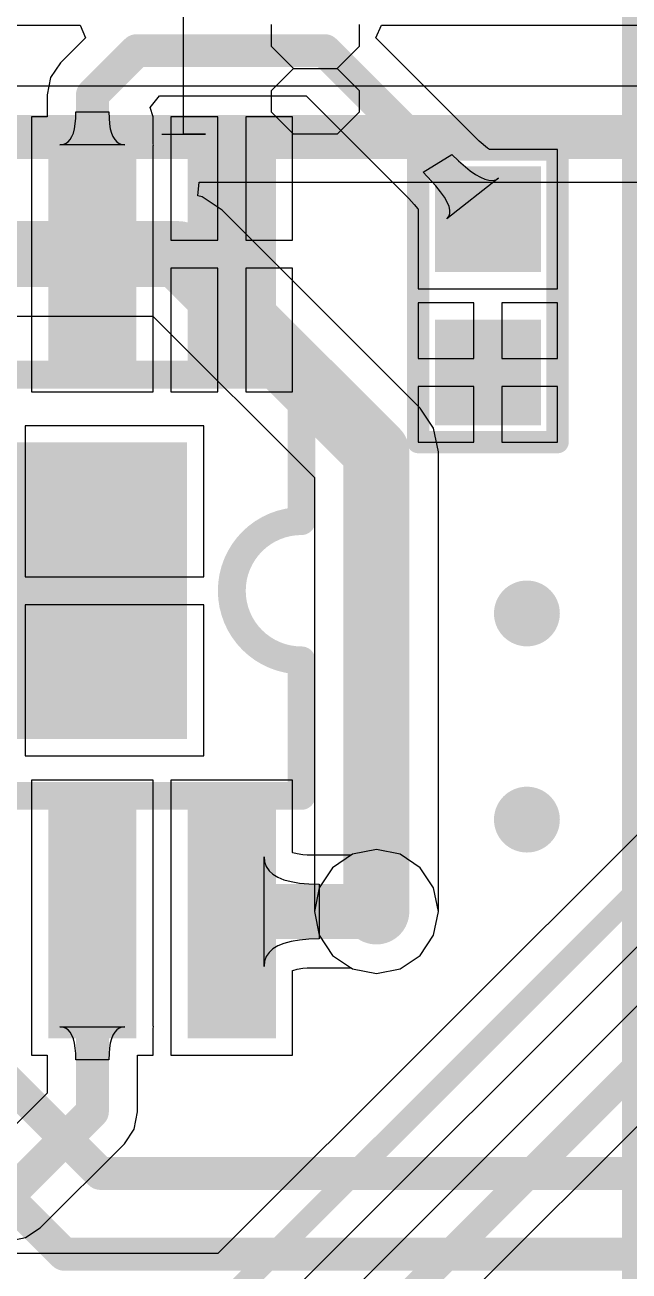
# Model space of a CAD drawing. Header units: millimetres. Extents: x 2.44 to 5.37, y 2.91 to 4.14.
# Drawn here: x 3.407 to 3.6236, y 3.245 to 3.6922 of the extents above; entities that cross this region are included whole.
import ezdxf

# ---------------------------------------------------------------- set-up
doc = ezdxf.new("R2010")
doc.units = ezdxf.units.MM
doc.header["$MEASUREMENT"] = 0
for name, color, linetype in [('BottomLayer', 5, 'Continuous'), ('BottomOverlay', 54, 'Continuous'), ('MidLayer1', 16, 'Continuous'), ('MidLayer2', 76, 'Continuous'), ('MultiLayer', 9, 'Continuous'), ('TopLayer', 1, 'Continuous'), ('TopOverlay', 2, 'Continuous'), ('TopPaste', 8, 'Continuous'), ('TopSolder', 216, 'Continuous'), ('ViaHoleLayer', 16, 'Continuous')]:
    doc.layers.add(name, color=color, linetype=linetype)

# ---------------------------------------------------------------- blocks, each defined once
blk = doc.blocks.new('R0603_29')
at = {"layer": 'TopLayer'}
for points in [[(-0.0425, -0.015), (-0.0125, -0.015), (-0.0425, 0.015), (-0.0125, 0.015)], [(0.0125, -0.015), (0.0425, -0.015), (0.0125, 0.015), (0.0425, 0.015)]]:
    blk.add_solid(points, dxfattribs=at)
at = {"layer": 'TopOverlay', "const_width": 0.008}
for points in [[(0.0525, 0.025), (-0.0525, 0.025)], [(-0.0525, -0.025), (-0.0525, 0.025)], [(0.0525, -0.025), (0.0525, 0.025)], [(0.0525, -0.025), (-0.0525, -0.025)]]:
    blk.add_lwpolyline(points, dxfattribs=at)
at = {"layer": 'TopOverlay', "const_width": 0.004}
for points in [[(-0.0545, 0.025, 1), (-0.0505, 0.025, 1)], [(-0.0545, 0.025, 1), (-0.0505, 0.025, 1)], [(0.0505, 0.025, 1), (0.0545, 0.025, 1)], [(0.0505, 0.025, 1), (0.0545, 0.025, 1)], [(-0.0545, -0.025, 1), (-0.0505, -0.025, 1)], [(-0.0545, -0.025, 1), (-0.0505, -0.025, 1)], [(0.0505, -0.025, 1), (0.0545, -0.025, 1)], [(0.0505, -0.025, 1), (0.0545, -0.025, 1)]]:
    blk.add_lwpolyline(points, format="xyb", close=True, dxfattribs=at)
at = {"layer": 'TopPaste'}
for points in [[(-0.0425, -0.015), (-0.0125, -0.015), (-0.0425, 0.015), (-0.0125, 0.015)], [(0.0125, -0.015), (0.0425, -0.015), (0.0125, 0.015), (0.0425, 0.015)]]:
    blk.add_solid(points, dxfattribs=at)
at = {"layer": 'TopSolder'}
for points in [[(-0.0465, -0.019), (-0.0085, -0.019), (-0.0465, 0.019), (-0.0085, 0.019)], [(0.0085, -0.019), (0.0465, -0.019), (0.0085, 0.019), (0.0465, 0.019)]]:
    blk.add_solid(points, dxfattribs=at)
blk = doc.blocks.new('ST7789_B_35')
at = {"layer": 'BottomOverlay', "const_width": 0.00787}
blk.add_lwpolyline([(-1.163, 1.009), (-1.163, -0.01462)], dxfattribs=at)
blk = doc.blocks.new('TP4056_44')
at = {"layer": 'TopLayer'}
for points in [[(-0.15731, 0.11834), (-0.07857, 0.11834), (-0.15731, 0.14196), (-0.07857, 0.14196)], [(0.0808, 0.11834), (0.15954, 0.11834), (0.0808, 0.14196), (0.15954, 0.14196)], [(-0.04636, -0.00806), (0.05206, -0.00806), (-0.04636, 0.11006), (0.05206, 0.11006)], [(-0.15731, 0.06834), (-0.07857, 0.06834), (-0.15731, 0.09196), (-0.07857, 0.09196)], [(0.0808, 0.06834), (0.15954, 0.06834), (0.0808, 0.09196), (0.15954, 0.09196)], [(-0.15731, 0.01834), (-0.07857, 0.01834), (-0.15731, 0.04196), (-0.07857, 0.04196)], [(0.0808, 0.01834), (0.15954, 0.01834), (0.0808, 0.04196), (0.15954, 0.04196)], [(-0.15731, -0.03166), (-0.07857, -0.03166), (-0.15731, -0.00804), (-0.07857, -0.00804)], [(0.0808, -0.03166), (0.15954, -0.03166), (0.0808, -0.00804), (0.15954, -0.00804)]]:
    blk.add_solid(points, dxfattribs=at)
at = {"layer": 'TopOverlay', "const_width": 0.01}
for points in [[(-0.02215, 0.15515), (-0.07471, 0.15515)], [(-0.07471, -0.04485), (-0.07471, 0.15515)], [(0.07647, 0.15515), (0.02785, 0.15515)], [(0.07647, -0.04485), (0.07647, 0.15515)], [(0.07647, -0.04485), (-0.07471, -0.04485)]]:
    blk.add_lwpolyline(points, dxfattribs=at)
at = {"layer": 'TopOverlay', "const_width": 0.005}
for points in [[(-0.07721, 0.15515, 1), (-0.07221, 0.15515, 1)], [(-0.07721, 0.15515, 1), (-0.07221, 0.15515, 1)], [(-0.02465, 0.15515, 1), (-0.01965, 0.15515, 1)], [(-0.02465, 0.15515, 1), (-0.01965, 0.15515, 1)], [(0.02535, 0.15515, 1), (0.03035, 0.15515, 1)], [(0.02535, 0.15515, 1), (0.03035, 0.15515, 1)], [(0.07397, 0.15515, 1), (0.07897, 0.15515, 1)], [(0.07397, 0.15515, 1), (0.07897, 0.15515, 1)], [(-0.07721, -0.04485, 1), (-0.07221, -0.04485, 1)], [(-0.07721, -0.04485, 1), (-0.07221, -0.04485, 1)], [(0.07397, -0.04485, 1), (0.07897, -0.04485, 1)], [(0.07397, -0.04485, 1), (0.07897, -0.04485, 1)]]:
    blk.add_lwpolyline(points, format="xyb", close=True, dxfattribs=at)
at = {"layer": 'TopOverlay', "const_width": 0.01}
blk.add_lwpolyline([(0.02785, 0.15515, -1), (-0.02215, 0.15515)], format="xyb", dxfattribs=at)
at = {"layer": 'TopPaste'}
for points in [[(-0.15731, 0.11834), (-0.07857, 0.11834), (-0.15731, 0.14196), (-0.07857, 0.14196)], [(0.0808, 0.11834), (0.15954, 0.11834), (0.0808, 0.14196), (0.15954, 0.14196)], [(-0.04636, -0.00806), (0.05206, -0.00806), (-0.04636, 0.11006), (0.05206, 0.11006)], [(-0.15731, 0.06834), (-0.07857, 0.06834), (-0.15731, 0.09196), (-0.07857, 0.09196)], [(0.0808, 0.06834), (0.15954, 0.06834), (0.0808, 0.09196), (0.15954, 0.09196)], [(-0.15731, 0.01834), (-0.07857, 0.01834), (-0.15731, 0.04196), (-0.07857, 0.04196)], [(0.0808, 0.01834), (0.15954, 0.01834), (0.0808, 0.04196), (0.15954, 0.04196)], [(-0.15731, -0.03166), (-0.07857, -0.03166), (-0.15731, -0.00804), (-0.07857, -0.00804)], [(0.0808, -0.03166), (0.15954, -0.03166), (0.0808, -0.00804), (0.15954, -0.00804)]]:
    blk.add_solid(points, dxfattribs=at)
at = {"layer": 'TopSolder'}
for points in [[(-0.16131, 0.11434), (-0.07457, 0.11434), (-0.16131, 0.14596), (-0.07457, 0.14596)], [(0.0768, 0.11434), (0.16354, 0.11434), (0.0768, 0.14596), (0.16354, 0.14596)], [(-0.05036, -0.01206), (0.05606, -0.01206), (-0.05036, 0.11406), (0.05606, 0.11406)], [(-0.16131, 0.06434), (-0.07457, 0.06434), (-0.16131, 0.09596), (-0.07457, 0.09596)], [(0.0768, 0.06434), (0.16354, 0.06434), (0.0768, 0.09596), (0.16354, 0.09596)], [(-0.16131, 0.01434), (-0.07457, 0.01434), (-0.16131, 0.04596), (-0.07457, 0.04596)], [(0.0768, 0.01434), (0.16354, 0.01434), (0.0768, 0.04596), (0.16354, 0.04596)], [(-0.16131, -0.03566), (-0.07457, -0.03566), (-0.16131, -0.00404), (-0.07457, -0.00404)], [(0.0768, -0.03566), (0.16354, -0.03566), (0.0768, -0.00404), (0.16354, -0.00404)]]:
    blk.add_solid(points, dxfattribs=at)

msp = doc.modelspace()

# ---------------------------------------------------------------- linework, layer by layer
at = {"layer": 'BottomLayer'}
for p, q in [((3.70317, 3.6703), (3.40305, 3.6703)), ((3.46894, 3.63086), (3.46943, 3.63586)), ((3.46943, 3.63586), (3.70317, 3.63586)), ((3.47051, 3.63055), (3.46894, 3.63086)), ((3.47772, 3.62572), (3.47051, 3.63055)), ((3.54872, 3.55473), (3.47772, 3.62572)), ((3.307, 3.58776), (3.45279, 3.58776)), ((3.45279, 3.58776), (3.51076, 3.52979)), ((3.54872, 3.55472), (3.54872, 3.55473)), ((3.55355, 3.54751), (3.54872, 3.55472)), ((3.55524, 3.539), (3.55355, 3.54751)), ((3.55524, 3.374), (3.55524, 3.539)), ((3.55524, 3.539), (3.55524, 3.539)), ((3.51076, 3.52979), (3.51076, 3.374)), ((3.51076, 3.374), (3.51245, 3.36549)), ((3.55355, 3.36549), (3.55524, 3.374)), ((3.51245, 3.36549), (3.51728, 3.35828)), ((3.54872, 3.35828), (3.55355, 3.36549)), ((3.51728, 3.35828), (3.52449, 3.35345)), ((3.54151, 3.35345), (3.54872, 3.35828)), ((3.52449, 3.35345), (3.533, 3.35176)), ((3.533, 3.35176), (3.54151, 3.35345))]:
    msp.add_line(p, q, dxfattribs=at)
for points, const_width in [([(3.39592, 3.65308), (3.76309, 3.65308)], 0.01378), ([(3.307, 3.61), (3.462, 3.61)], 0.02362), ([(3.462, 3.61), (3.533, 3.539)], 0.02362), ([(3.533, 3.374), (3.533, 3.539)], 0.02362)]:
    msp.add_lwpolyline(points, dxfattribs=dict(at, const_width=const_width))
at = {"layer": 'BottomLayer', "const_width": 0.01181}
for points in [[(3.45609, 3.61, 1), (3.46791, 3.61, 1)], [(3.45609, 3.61, 1), (3.46791, 3.61, 1)], [(3.52709, 3.539, 1), (3.53891, 3.539, 1)], [(3.52709, 3.539, 1), (3.53891, 3.539, 1)], [(3.58109, 3.481, 1), (3.59291, 3.481, 1)], [(3.58109, 3.407, 1), (3.59291, 3.407, 1)], [(3.52709, 3.374, 1), (3.53891, 3.374, 1)], [(3.52709, 3.374, 1), (3.53891, 3.374, 1)]]:
    msp.add_lwpolyline(points, format="xyb", close=True, dxfattribs=at)
at = {"layer": 'MidLayer1'}
for p, q in [((3.533, 3.39624), (3.52449, 3.39455)), ((3.54151, 3.39455), (3.533, 3.39624)), ((3.52449, 3.39455), (3.51728, 3.38972)), ((3.54872, 3.38972), (3.54151, 3.39455)), ((3.51728, 3.38972), (3.51245, 3.38251)), ((3.55355, 3.38251), (3.54872, 3.38972)), ((3.51245, 3.38251), (3.51076, 3.374)), ((3.55524, 3.374), (3.55355, 3.38251)), ((3.51076, 3.374), (3.51245, 3.36549)), ((3.55355, 3.36549), (3.55524, 3.374)), ((3.51245, 3.36549), (3.51728, 3.35828)), ((3.54872, 3.35828), (3.55355, 3.36549)), ((3.51728, 3.35828), (3.52449, 3.35345)), ((3.54151, 3.35345), (3.54872, 3.35828)), ((3.52449, 3.35345), (3.533, 3.35176)), ((3.533, 3.35176), (3.54151, 3.35345))]:
    msp.add_line(p, q, dxfattribs=at)
at = {"layer": 'MidLayer1', "const_width": 0.01181}
for points in [[(3.58109, 3.481, 1), (3.59291, 3.481, 1)], [(3.58109, 3.407, 1), (3.59291, 3.407, 1)], [(3.52709, 3.374, 1), (3.53891, 3.374, 1)]]:
    msp.add_lwpolyline(points, format="xyb", close=True, dxfattribs=at)
at = {"layer": 'MidLayer2', "const_width": 0.01181}
for points in [[(3.276, 3.65), (3.865, 3.65)], [(3.145, 3.569), (3.434, 3.28)], [(3.129, 3.543), (3.421, 3.251)], [(3.434, 3.28), (3.647, 3.28)], [(3.421, 3.251), (3.63, 3.251)]]:
    msp.add_lwpolyline(points, dxfattribs=at)
at = {"layer": 'MidLayer2'}
for points, const_width in [([(3.58109, 3.481, 1), (3.59291, 3.481, 1)], 0.01181), ([(3.58109, 3.407, 1), (3.59291, 3.407, 1)], 0.01181), ([(3.52709, 3.374, 1), (3.53891, 3.374, 1)], 0.01181), ([(3.43105, 3.28, 1), (3.43695, 3.28, 1)], 0.00591), ([(3.43105, 3.28, 1), (3.43695, 3.28, 1)], 0.00591), ([(3.41805, 3.251, 1), (3.42395, 3.251, 1)], 0.00591), ([(3.41805, 3.251, 1), (3.42395, 3.251, 1)], 0.00591)]:
    msp.add_lwpolyline(points, format="xyb", close=True, dxfattribs=dict(at, const_width=const_width))
at = {"layer": 'MultiLayer', "const_width": 0.01181}
for points in [[(3.58109, 3.481, 1), (3.59291, 3.481, 1)], [(3.58109, 3.407, 1), (3.59291, 3.407, 1)], [(3.52709, 3.374, 1), (3.53891, 3.374, 1)]]:
    msp.add_lwpolyline(points, format="xyb", close=True, dxfattribs=at)
at = {"layer": 'TopLayer'}
for p, q in [((3.3436, 3.69218), (3.42671, 3.69218)), ((3.42671, 3.69218), (3.42863, 3.68756)), ((3.53287, 3.68756), (3.53479, 3.69218)), ((3.53479, 3.69218), (3.53683, 3.69218)), ((3.53683, 3.69218), (3.54045, 3.69218)), ((3.54045, 3.69218), (3.54183, 3.69218)), ((3.54183, 3.69218), (3.63525, 3.69218)), ((3.42863, 3.68756), (3.41968, 3.67862)), ((3.56989, 3.65054), (3.53287, 3.68756)), ((3.41968, 3.67862), (3.41617, 3.67336)), ((3.41617, 3.67336), (3.41493, 3.66715)), ((3.41493, 3.66715), (3.41493, 3.65931)), ((3.45184, 3.66256), (3.45522, 3.66678)), ((3.45522, 3.66678), (3.50778, 3.66678)), ((3.50778, 3.66678), (3.54468, 3.62989)), ((3.41493, 3.65931), (3.40934, 3.65931)), ((3.40934, 3.65931), (3.40934, 3.64957)), ((3.42519, 3.65875), (3.42524, 3.661)), ((3.42524, 3.661), (3.43706, 3.661)), ((3.43706, 3.661), (3.43711, 3.65875)), ((3.45296, 3.65931), (3.45184, 3.66256)), ((3.45296, 3.64957), (3.45296, 3.65931)), ((3.45296, 3.65931), (3.45296, 3.65931)), ((3.47615, 3.65931), (3.45934, 3.65931)), ((3.45934, 3.65931), (3.45934, 3.61494)), ((3.47615, 3.61494), (3.47615, 3.65931)), ((3.50296, 3.65931), (3.48615, 3.65931)), ((3.48615, 3.65931), (3.48615, 3.61494)), ((3.50296, 3.61494), (3.50296, 3.65931)), ((3.42432, 3.65344), (3.42472, 3.65497)), ((3.42472, 3.65497), (3.42501, 3.65675)), ((3.42501, 3.65675), (3.42519, 3.65875)), ((3.43711, 3.65875), (3.43729, 3.65675)), ((3.43729, 3.65675), (3.43758, 3.65497)), ((3.43758, 3.65497), (3.43798, 3.65344)), ((3.42154, 3.64966), (3.42241, 3.65025)), ((3.42241, 3.65025), (3.42316, 3.65108)), ((3.42316, 3.65108), (3.4238, 3.65214)), ((3.4238, 3.65214), (3.42432, 3.65344)), ((3.43798, 3.65344), (3.4385, 3.65214)), ((3.4385, 3.65214), (3.43914, 3.65108)), ((3.43914, 3.65108), (3.43989, 3.65025)), ((3.43989, 3.65025), (3.44076, 3.64966)), ((3.57292, 3.64799), (3.56989, 3.65054)), ((3.40934, 3.64957), (3.40926, 3.64919)), ((3.40926, 3.64919), (3.40934, 3.64881)), ((3.40934, 3.64829), (3.40932, 3.6481)), ((3.40932, 3.6481), (3.40934, 3.64804)), ((3.40934, 3.64881), (3.40934, 3.64829)), ((3.40934, 3.64804), (3.40934, 3.56057)), ((3.41946, 3.64919), (3.42056, 3.64931)), ((3.44284, 3.64919), (3.41946, 3.64919)), ((3.42056, 3.64931), (3.42154, 3.64966)), ((3.44076, 3.64966), (3.44174, 3.64931)), ((3.44174, 3.64931), (3.44284, 3.64919)), ((3.45304, 3.64919), (3.45296, 3.64957)), ((3.45296, 3.64881), (3.45304, 3.64919)), ((3.45296, 3.64829), (3.45296, 3.64881)), ((3.45298, 3.6481), (3.45296, 3.64829)), ((3.45296, 3.64804), (3.45298, 3.6481)), ((3.45296, 3.56057), (3.45296, 3.64804)), ((3.54977, 3.63938), (3.56012, 3.64573)), ((3.56012, 3.64573), (3.56246, 3.64347)), ((3.57362, 3.6475), (3.57292, 3.64799)), ((3.598, 3.6475), (3.57362, 3.6475)), ((3.598, 3.5975), (3.598, 3.6475)), ((3.56246, 3.64347), (3.5667, 3.63989)), ((3.55429, 3.63453), (3.54977, 3.63938)), ((3.57682, 3.63726), (3.55824, 3.62268)), ((3.5667, 3.63989), (3.5686, 3.63857)), ((3.5686, 3.63857), (3.57034, 3.63757)), ((3.57034, 3.63757), (3.57194, 3.63688)), ((3.57194, 3.63688), (3.57338, 3.6365)), ((3.57338, 3.6365), (3.57468, 3.63644)), ((3.57468, 3.63644), (3.57583, 3.63669)), ((3.57583, 3.63669), (3.57682, 3.63726)), ((3.55603, 3.63238), (3.55429, 3.63453)), ((3.5574, 3.63043), (3.55603, 3.63238)), ((3.54468, 3.62989), (3.54659, 3.62784)), ((3.54659, 3.62784), (3.54789, 3.62623)), ((3.55843, 3.62866), (3.5574, 3.63043)), ((3.5591, 3.62709), (3.55843, 3.62866)), ((3.54789, 3.62623), (3.548, 3.62607)), ((3.548, 3.62607), (3.548, 3.5975)), ((3.55824, 3.62268), (3.55899, 3.6235)), ((3.55899, 3.6235), (3.55938, 3.6245)), ((3.55941, 3.6257), (3.5591, 3.62709)), ((3.55938, 3.6245), (3.55941, 3.6257)), ((3.45934, 3.61494), (3.47615, 3.61494)), ((3.48615, 3.61494), (3.50296, 3.61494)), ((3.47615, 3.60494), (3.45934, 3.60494)), ((3.45934, 3.60494), (3.45934, 3.56057)), ((3.47615, 3.56057), (3.47615, 3.60494)), ((3.50296, 3.60494), (3.48615, 3.60494)), ((3.48615, 3.60494), (3.48615, 3.56057)), ((3.50296, 3.56057), (3.50296, 3.60494)), ((3.548, 3.5975), (3.598, 3.5975)), ((3.568, 3.5925), (3.548, 3.5925)), ((3.548, 3.5925), (3.548, 3.5725)), ((3.568, 3.5725), (3.568, 3.5925)), ((3.598, 3.5925), (3.578, 3.5925)), ((3.578, 3.5925), (3.578, 3.5725)), ((3.598, 3.5725), (3.598, 3.5925)), ((3.548, 3.5725), (3.568, 3.5725)), ((3.578, 3.5725), (3.598, 3.5725)), ((3.40934, 3.56057), (3.45296, 3.56057)), ((3.45934, 3.56057), (3.47615, 3.56057)), ((3.48615, 3.56057), (3.50296, 3.56057)), ((3.568, 3.5625), (3.548, 3.5625)), ((3.548, 3.5625), (3.548, 3.5425)), ((3.568, 3.5425), (3.568, 3.5625)), ((3.598, 3.5625), (3.578, 3.5625)), ((3.578, 3.5625), (3.578, 3.5425)), ((3.598, 3.5425), (3.598, 3.5625)), ((3.47106, 3.54836), (3.407, 3.54836)), ((3.407, 3.54836), (3.407, 3.49415)), ((3.47106, 3.49415), (3.47106, 3.54836)), ((3.548, 3.5425), (3.568, 3.5425)), ((3.578, 3.5425), (3.598, 3.5425)), ((3.407, 3.49415), (3.47106, 3.49415)), ((3.47106, 3.48415), (3.407, 3.48415)), ((3.407, 3.48415), (3.407, 3.42994)), ((3.47106, 3.42994), (3.47106, 3.48415)), ((3.65621, 3.4313), (3.47611, 3.25121)), ((3.407, 3.42994), (3.47106, 3.42994)), ((3.49801, 3.23291), (3.68939, 3.4243)), ((3.45296, 3.4212), (3.40934, 3.4212)), ((3.40934, 3.4212), (3.40934, 3.33372)), ((3.45296, 3.33372), (3.45296, 3.4212)), ((3.50296, 3.4212), (3.45934, 3.4212)), ((3.45934, 3.4212), (3.45934, 3.32246)), ((3.50296, 3.39516), (3.50296, 3.4212)), ((3.5031, 3.3951), (3.50296, 3.39516)), ((3.50458, 3.39471), (3.5031, 3.3951)), ((3.533, 3.39624), (3.52449, 3.39455)), ((3.54151, 3.39455), (3.533, 3.39624)), ((3.49272, 3.35432), (3.49272, 3.39369)), ((3.49272, 3.39369), (3.49292, 3.39181)), ((3.49292, 3.39181), (3.49351, 3.39014)), ((3.50668, 3.39436), (3.50458, 3.39471)), ((3.50813, 3.39423), (3.50668, 3.39436)), ((3.52402, 3.39423), (3.50813, 3.39423)), ((3.52449, 3.39455), (3.52402, 3.39423)), ((3.54872, 3.38972), (3.54151, 3.39455)), ((3.49351, 3.39014), (3.4945, 3.38867)), ((3.4945, 3.38867), (3.49589, 3.38739)), ((3.49589, 3.38739), (3.49767, 3.3863)), ((3.49767, 3.3863), (3.49985, 3.38542)), ((3.55355, 3.38251), (3.54872, 3.38972)), ((3.49985, 3.38542), (3.50243, 3.38473)), ((3.50243, 3.38473), (3.5054, 3.38424)), ((3.5054, 3.38424), (3.50876, 3.38394)), ((3.50876, 3.38394), (3.51253, 3.38384)), ((3.51253, 3.38384), (3.51253, 3.36416)), ((3.55524, 3.374), (3.55355, 3.38251)), ((3.55355, 3.36549), (3.55524, 3.374)), ((3.5054, 3.36376), (3.50243, 3.36327)), ((3.50876, 3.36406), (3.5054, 3.36376)), ((3.51253, 3.36416), (3.50876, 3.36406)), ((3.54872, 3.35828), (3.55355, 3.36549)), ((3.4945, 3.35933), (3.49351, 3.35786)), ((3.49589, 3.36061), (3.4945, 3.35933)), ((3.49767, 3.3617), (3.49589, 3.36061)), ((3.49985, 3.36258), (3.49767, 3.3617)), ((3.50243, 3.36327), (3.49985, 3.36258)), ((3.49292, 3.35619), (3.49272, 3.35432)), ((3.49351, 3.35786), (3.49292, 3.35619)), ((3.54151, 3.35345), (3.54872, 3.35828)), ((3.50296, 3.35284), (3.5031, 3.3529)), ((3.50296, 3.32246), (3.50296, 3.35284)), ((3.5031, 3.3529), (3.50458, 3.35329)), ((3.50458, 3.35329), (3.50668, 3.35364)), ((3.50668, 3.35364), (3.50813, 3.35377)), ((3.50813, 3.35377), (3.52402, 3.35377)), ((3.52402, 3.35377), (3.52449, 3.35345)), ((3.52449, 3.35345), (3.533, 3.35176)), ((3.533, 3.35176), (3.54151, 3.35345)), ((3.63057, 3.3442), (3.51467, 3.22829)), ((3.40934, 3.33296), (3.40926, 3.33258)), ((3.40926, 3.33258), (3.40934, 3.3322)), ((3.40934, 3.33372), (3.40932, 3.33367)), ((3.40932, 3.33367), (3.40934, 3.33347)), ((3.40934, 3.33347), (3.40934, 3.33296)), ((3.42056, 3.33246), (3.41946, 3.33258)), ((3.41946, 3.33258), (3.44284, 3.33258)), ((3.42154, 3.3321), (3.42056, 3.33246)), ((3.44174, 3.33246), (3.44076, 3.3321)), ((3.44284, 3.33258), (3.44174, 3.33246)), ((3.45298, 3.33367), (3.45296, 3.33372)), ((3.45296, 3.33347), (3.45298, 3.33367)), ((3.45296, 3.33296), (3.45296, 3.33347)), ((3.45304, 3.33258), (3.45296, 3.33296)), ((3.45296, 3.3322), (3.45304, 3.33258)), ((3.40934, 3.3322), (3.40934, 3.32246)), ((3.42241, 3.33151), (3.42154, 3.3321)), ((3.42316, 3.33069), (3.42241, 3.33151)), ((3.4238, 3.32962), (3.42316, 3.33069)), ((3.42432, 3.32832), (3.4238, 3.32962)), ((3.42472, 3.32679), (3.42432, 3.32832)), ((3.43798, 3.32832), (3.43758, 3.32679)), ((3.4385, 3.32962), (3.43798, 3.32832)), ((3.43914, 3.33069), (3.4385, 3.32962)), ((3.43989, 3.33151), (3.43914, 3.33069)), ((3.44076, 3.3321), (3.43989, 3.33151)), ((3.45296, 3.32246), (3.45296, 3.3322)), ((3.42501, 3.32502), (3.42472, 3.32679)), ((3.42519, 3.32301), (3.42501, 3.32502)), ((3.43729, 3.32502), (3.43711, 3.32301)), ((3.43758, 3.32679), (3.43729, 3.32502)), ((3.40934, 3.32246), (3.41493, 3.32246)), ((3.41493, 3.32246), (3.41493, 3.30887)), ((3.42524, 3.32077), (3.42519, 3.32301)), ((3.43706, 3.32077), (3.42524, 3.32077)), ((3.43711, 3.32301), (3.43706, 3.32077)), ((3.44737, 3.30215), (3.44737, 3.32246)), ((3.44737, 3.32246), (3.45296, 3.32246)), ((3.45934, 3.32246), (3.50296, 3.32246)), ((3.53181, 3.20219), (3.6522, 3.32257)), ((3.41493, 3.30887), (3.39428, 3.28822)), ((3.44613, 3.29594), (3.44737, 3.30215)), ((3.44262, 3.29068), (3.44613, 3.29594)), ((3.41247, 3.26053), (3.44262, 3.29068)), ((3.40315, 3.25621), (3.40721, 3.25702)), ((3.40721, 3.25702), (3.41247, 3.26053)), ((3.47611, 3.25121), (3.40364, 3.25121))]:
    msp.add_line(p, q, dxfattribs=at)
for points, const_width in [([(3.43115, 3.66715), (3.447, 3.683)], 0.01181), ([(3.447, 3.683), (3.5145, 3.683)], 0.01181), ([(3.5145, 3.683), (3.5685, 3.629)], 0.01181), ([(3.43115, 3.60994), (3.43115, 3.66715)], 0.01181), ([(3.482, 3.237), (3.68351, 3.43851)], 0.00787), ([(3.48332, 3.374), (3.533, 3.374)], 0.01969), ([(3.43115, 3.30215), (3.43115, 3.37183)], 0.01181), ([(3.48115, 3.37183), (3.48332, 3.374)], 0.01378), ([(3.521, 3.213), (3.653, 3.345)], 0.01), ([(3.401, 3.272), (3.43115, 3.30215)], 0.01181)]:
    msp.add_lwpolyline(points, dxfattribs=dict(at, const_width=const_width))
for points, const_width in [([(3.44405, 3.683, 1), (3.44995, 3.683, 1)], 0.00591), ([(3.44405, 3.683, 1), (3.44995, 3.683, 1)], 0.00591), ([(3.51155, 3.683, 1), (3.51745, 3.683, 1)], 0.00591), ([(3.51155, 3.683, 1), (3.51745, 3.683, 1)], 0.00591), ([(3.4282, 3.66715, 1), (3.4341, 3.66715, 1)], 0.00591), ([(3.4282, 3.66715, 1), (3.4341, 3.66715, 1)], 0.00591), ([(3.56555, 3.629, 1), (3.57145, 3.629, 1)], 0.00591), ([(3.4282, 3.60994, 1), (3.4341, 3.60994, 1)], 0.00591), ([(3.58109, 3.481, 1), (3.59291, 3.481, 1)], 0.01181), ([(3.58109, 3.407, 1), (3.59291, 3.407, 1)], 0.01181), ([(3.4784, 3.374, 1), (3.48824, 3.374, 1)], 0.00984), ([(3.52709, 3.374, 1), (3.53891, 3.374, 1)], 0.01181), ([(3.52808, 3.374, 1), (3.53792, 3.374, 1)], 0.00984), ([(3.4282, 3.37183, 1), (3.4341, 3.37183, 1)], 0.00591), ([(3.4777, 3.37183, 1), (3.48459, 3.37183, 1)], 0.00689), ([(3.47988, 3.374, 1), (3.48677, 3.374, 1)], 0.00689), ([(3.4282, 3.30215, 1), (3.4341, 3.30215, 1)], 0.00591), ([(3.4282, 3.30215, 1), (3.4341, 3.30215, 1)], 0.00591)]:
    msp.add_lwpolyline(points, format="xyb", close=True, dxfattribs=dict(at, const_width=const_width))
at = {"layer": 'TopOverlay'}
for p, q in [((3.46387, 3.653), (3.46387, 3.70023)), ((3.49536, 3.68449), (3.49536, 3.69236)), ((3.52684, 3.69236), (3.52684, 3.68449)), ((3.50323, 3.67661), (3.49536, 3.68449)), ((3.52684, 3.68449), (3.51897, 3.67661)), ((3.49536, 3.66874), (3.50323, 3.67661)), ((3.50323, 3.67661), (3.51897, 3.67661)), ((3.51897, 3.67661), (3.52684, 3.66874)), ((3.49536, 3.66087), (3.49536, 3.66874)), ((3.52684, 3.66874), (3.52684, 3.66087)), ((3.50323, 3.653), (3.49536, 3.66087)), ((3.52684, 3.66087), (3.51897, 3.653)), ((3.456, 3.653), (3.47174, 3.653)), ((3.47174, 3.653), (3.46387, 3.653)), ((3.51897, 3.653), (3.50323, 3.653))]:
    msp.add_line(p, q, dxfattribs=at)
at = {"layer": 'ViaHoleLayer', "const_width": 0.00591}
for points in [[(3.58405, 3.481, 1), (3.58995, 3.481, 1)], [(3.58405, 3.407, 1), (3.58995, 3.407, 1)], [(3.53005, 3.374, 1), (3.53595, 3.374, 1)]]:
    msp.add_lwpolyline(points, format="xyb", close=True, dxfattribs=at)

# ---------------------------------------------------------------- block references
for name, p, rotation in [('ST7789_B_35', (2.462, 3.95538), 180), ('TP4056_44', (3.351, 3.492), 270), ('R0603_29', (3.573, 3.595), 270)]:
    msp.add_blockref(name, p, dxfattribs=dict(rotation=rotation))

doc.saveas('drawing.dxf')
